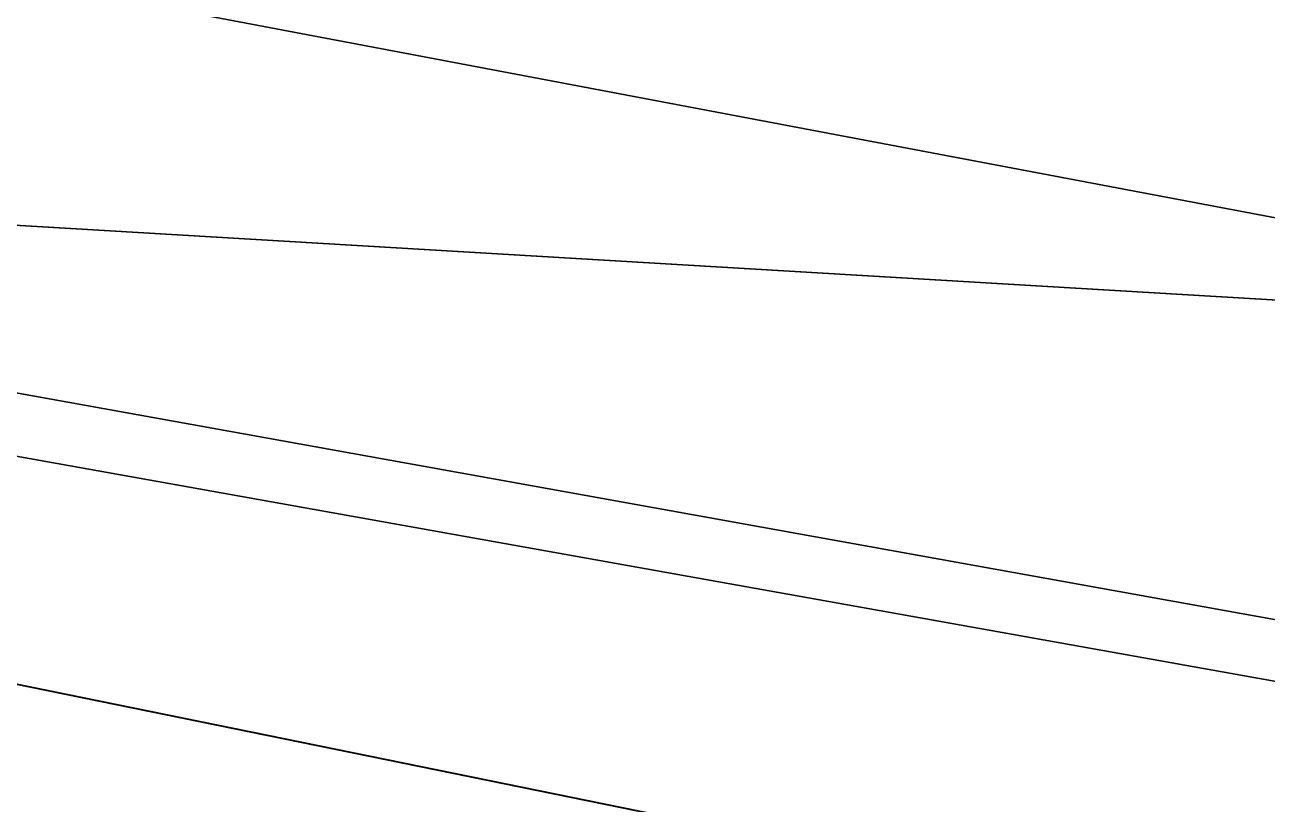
# Model space of a CAD drawing. Header units: metres. Extents: x 503497 to 504361, y 6966567 to 6966857.
# Drawn here: x 504134.7202 to 504134.8887, y 6966712.7402 to 6966712.8459 of the extents above; entities that cross this region are included whole.
import ezdxf

# ---------------------------------------------------------------- set-up
doc = ezdxf.new("R2010")
doc.units = ezdxf.units.M

msp = doc.modelspace()

# ---------------------------------------------------------------- linework, layer by layer
at = {"layer": 'SHADOW_APPROVED_20260111T072000'}
for points in [[(504167.5638, 6966705.9126), (504170.7929, 6966705.4089), (504097.6191, 6966720.3129), (504094.39, 6966720.8166), (504167.5638, 6966705.9126)], [(504170.7929, 6966705.4089), (504170.0047, 6966700.3561), (504096.8309, 6966715.2601), (504097.6191, 6966720.3129), (504170.7929, 6966705.4089)]]:
    msp.add_lwpolyline(points, close=True, dxfattribs=at)
at = {"layer": 'SHADOW_APPROVED_20260114T072400'}
for points in [[(504128.3574, 6966713.6393), (504140.8554, 6966711.6898), (504068.847, 6966725.3285), (504056.349, 6966727.278), (504128.3574, 6966713.6393)], [(504140.8554, 6966711.6898), (504140.7719, 6966711.1544), (504068.7635, 6966724.7931), (504068.847, 6966725.3285), (504140.8554, 6966711.6898)], [(504140.8554, 6966711.6898), (504140.8554, 6966711.6898), (504068.847, 6966725.3285), (504068.847, 6966725.3285), (504140.8554, 6966711.6898)]]:
    msp.add_lwpolyline(points, close=True, dxfattribs=at)
at = {"layer": 'SHADOW_APPROVED_20260122T071500'}
for points in [[(504128.3574, 6966713.6393), (504140.8554, 6966711.6898), (504058.2889, 6966726.4579), (504045.7909, 6966728.4074), (504128.3574, 6966713.6393)], [(504140.8554, 6966711.6898), (504140.7719, 6966711.1544), (504058.2054, 6966725.9225), (504058.2889, 6966726.4579), (504140.8554, 6966711.6898)], [(504140.8554, 6966711.6898), (504140.8554, 6966711.6898), (504058.2889, 6966726.4579), (504058.2889, 6966726.4579), (504140.8554, 6966711.6898)]]:
    msp.add_lwpolyline(points, close=True, dxfattribs=at)
at = {"layer": 'SHADOW_APPROVED_20261122T065200'}
for points in [[(504128.3574, 6966713.6393), (504140.8554, 6966711.6898), (504060.6913, 6966726.1406), (504048.1933, 6966728.0901), (504128.3574, 6966713.6393)], [(504140.8554, 6966711.6898), (504140.7719, 6966711.1544), (504060.6078, 6966725.6052), (504060.6913, 6966726.1406), (504140.8554, 6966711.6898)], [(504140.8554, 6966711.6898), (504140.8554, 6966711.6898), (504060.6913, 6966726.1406), (504060.6913, 6966726.1406), (504140.8554, 6966711.6898)]]:
    msp.add_lwpolyline(points, close=True, dxfattribs=at)
at = {"layer": 'SHADOW_APPROVED_20261221T090000'}
for points in [[(504144.5661, 6966713.0647), (504153.1826, 6966711.7206), (504122.9279, 6966713.52), (504114.3114, 6966714.8641), (504144.5661, 6966713.0647)], [(504153.1826, 6966711.7206), (504152.9477, 6966710.2148), (504122.693, 6966712.0142), (504122.9279, 6966713.52), (504153.1826, 6966711.7206)]]:
    msp.add_lwpolyline(points, close=True, dxfattribs=at)
at = {"layer": 'SHADOW_COMPARATOR_RL48_20260111T072000'}
for points in [[(504167.5638, 6966705.9126), (504170.7929, 6966705.4089), (504125.1656, 6966714.7023), (504121.9365, 6966715.206), (504167.5638, 6966705.9126)], [(504170.7929, 6966705.4089), (504170.0047, 6966700.3561), (504124.3774, 6966709.6495), (504125.1656, 6966714.7023), (504170.7929, 6966705.4089)]]:
    msp.add_lwpolyline(points, close=True, dxfattribs=at)
at = {"layer": 'SHADOW_COMPARATOR_RL48_20260114T072400'}
for points in [[(504128.3574, 6966713.6393), (504140.8554, 6966711.6898), (504095.9548, 6966720.1942), (504083.4568, 6966722.1437), (504128.3574, 6966713.6393)], [(504140.8554, 6966711.6898), (504140.7719, 6966711.1544), (504095.8713, 6966719.6588), (504095.9548, 6966720.1942), (504140.8554, 6966711.6898)], [(504140.8554, 6966711.6898), (504140.8554, 6966711.6898), (504095.9548, 6966720.1942), (504095.9548, 6966720.1942), (504140.8554, 6966711.6898)]]:
    msp.add_lwpolyline(points, close=True, dxfattribs=at)
at = {"layer": 'SHADOW_COMPARATOR_RL48_20260122T071500'}
for points in [[(504128.3574, 6966713.6393), (504140.8554, 6966711.6898), (504089.3713, 6966720.8984), (504076.8733, 6966722.8479), (504128.3574, 6966713.6393)], [(504140.8554, 6966711.6898), (504140.7719, 6966711.1544), (504089.2878, 6966720.363), (504089.3713, 6966720.8984), (504140.8554, 6966711.6898)], [(504140.8554, 6966711.6898), (504140.8554, 6966711.6898), (504089.3713, 6966720.8984), (504089.3713, 6966720.8984), (504140.8554, 6966711.6898)]]:
    msp.add_lwpolyline(points, close=True, dxfattribs=at)
at = {"layer": 'SHADOW_COMPARATOR_RL48_20261122T065200'}
for points in [[(504128.3574, 6966713.6393), (504140.8554, 6966711.6898), (504090.8693, 6966720.7005), (504078.3713, 6966722.65), (504128.3574, 6966713.6393)], [(504140.8554, 6966711.6898), (504140.7719, 6966711.1544), (504090.7858, 6966720.1651), (504090.8693, 6966720.7005), (504140.8554, 6966711.6898)], [(504140.8554, 6966711.6898), (504140.8554, 6966711.6898), (504090.8693, 6966720.7005), (504090.8693, 6966720.7005), (504140.8554, 6966711.6898)]]:
    msp.add_lwpolyline(points, close=True, dxfattribs=at)
at = {"layer": 'SHADOW_COMPARATOR_RL48_20261221T090000'}
for points in [[(504144.5661, 6966713.0647), (504153.1826, 6966711.7206), (504134.3174, 6966712.8426), (504125.7009, 6966714.1867), (504144.5661, 6966713.0647)], [(504153.1826, 6966711.7206), (504152.9477, 6966710.2148), (504134.0825, 6966711.3368), (504134.3174, 6966712.8426), (504153.1826, 6966711.7206)]]:
    msp.add_lwpolyline(points, close=True, dxfattribs=at)

doc.saveas('drawing.dxf')
